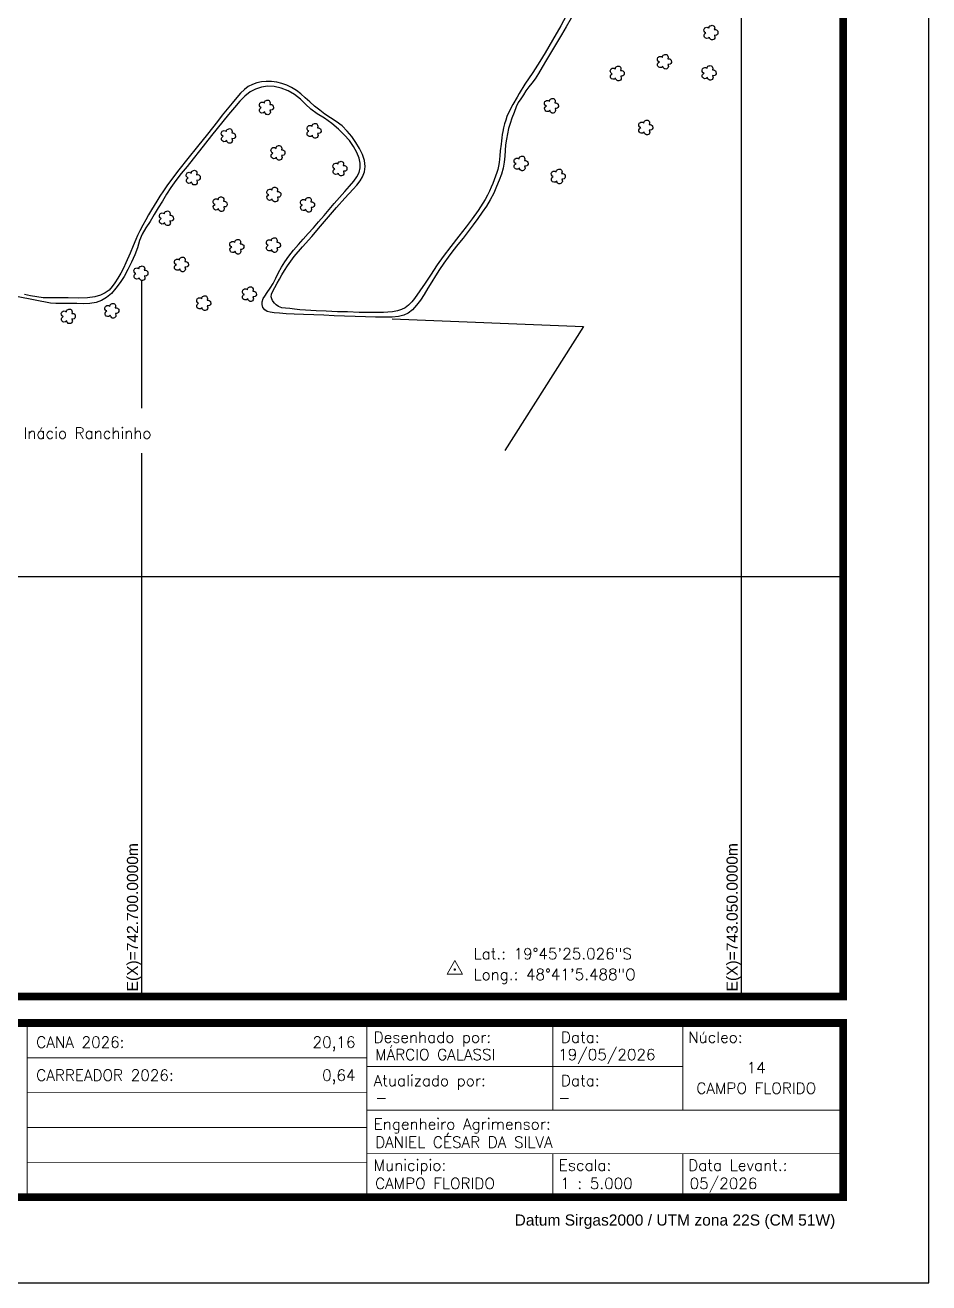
# Model space of a CAD drawing. Extents: x 742109 to 743159, y 7812988 to 7814473.
# Drawn here: x 742632 to 743159, y 7812988 to 7813722 of the extents above; entities that cross this region are included whole.
import ezdxf
from ezdxf.enums import TextEntityAlignment as Align

# ---------------------------------------------------------------- set-up
doc = ezdxf.new("R2010")
doc.units = 0
doc.linetypes.add('CONTINUO', pattern=[0])
doc.linetypes.add('LIN0', pattern=[0])
for name, color, linetype in [('0114LOTE28', 1, 'Continuous'), ('0114LOTE28001', 5, 'Continuous'), ('_SIMBOLO ARVORE', 118, 'Continuous'), ('MALHA', 8, 'Continuous'), ('MARGEM', 5, 'Continuous'), ('TEXTO', 7, 'Continuous'), ('TEXTO CONFRONTANTES', 7, 'Continuous')]:
    doc.layers.add(name, color=color, linetype=linetype)
doc.styles.add('marcelo', font='arial.ttf')
doc.styles.add('Simplex', font='simplex.shx')
doc.styles.get("Standard").update_dxf_attribs({"font": 'arial.ttf'})

msp = doc.modelspace()

# ---------------------------------------------------------------- linework, layer by layer
at = {"color": 8}
for p, q in [((743050, 7813154.85), (743050, 7813877.67)), ((742700, 7813498.21), (742700, 7813573.11)), ((742700, 7813154.85), (742700, 7813471.9)), ((742159.34, 7813400), (743109.34, 7813400))]:
    msp.add_line(p, q, dxfattribs=at)
msp.add_lwpolyline([(742846.14, 7813550.22), (742957.69, 7813545.84), (742911.84, 7813473.46)])
at = {"layer": '0114LOTE28'}
msp.add_lwpolyline([(742950.62, 7813725.84), (742947.67, 7813720.83), (742944.85, 7813715.99), (742941.92, 7813711.22), (742939.02, 7813706.34), (742936.26, 7813701.56), (742933.72, 7813697.24), (742931.52, 7813693.51), (742929.51, 7813690.42), (742927.56, 7813687.9), (742925.77, 7813685.64), (742924.16, 7813683.4), (742922.65, 7813681.09), (742921.11, 7813678.79), (742919.62, 7813676.52), (742918.46, 7813674.03), (742917.32, 7813670.83), (742916.03, 7813667.51), (742914.93, 7813664.35), (742914.04, 7813661.33), (742913.34, 7813658.34), (742912.78, 7813655.15), (742912.33, 7813651.8), (742912.04, 7813648.61), (742911.76, 7813645.29), (742911.41, 7813641.72), (742910.84, 7813638.17), (742909.92, 7813634.81), (742908.63, 7813631.31), (742907.08, 7813627.53), (742905.39, 7813623.6), (742903.35, 7813619.83), (742901.07, 7813616.16), (742898.65, 7813612.53), (742896.08, 7813608.8), (742893.34, 7813605.09), (742890.48, 7813601.31), (742887.47, 7813597.48), (742884.42, 7813593.66), (742881.52, 7813589.93), (742878.8, 7813586.37), (742876.2, 7813582.8), (742873.71, 7813579.12), (742871.37, 7813575.45), (742869.15, 7813571.84), (742866.92, 7813568.19), (742864.73, 7813564.56), (742862.59, 7813561.27), (742860.36, 7813558.21), (742857.97, 7813555.58), (742855.42, 7813553.63), (742852.81, 7813552.43), (742849.85, 7813551.7), (742846.1, 7813551.3), (742841.56, 7813551.25), (742836.35, 7813551.38), (742830.52, 7813551.54), (742824.47, 7813551.69), (742818.28, 7813551.92), (742812.18, 7813552.14), (742806.29, 7813552.39), (742800.37, 7813552.64), (742794.34, 7813552.9), (742788.95, 7813553.13), (742784.24, 7813553.33), (742780.34, 7813553.56), (742777.21, 7813553.79), (742774.82, 7813554.13), (742773.12, 7813554.69), (742771.79, 7813555.63), (742770.68, 7813556.99), (742770.13, 7813558.59), (742770.18, 7813560.32), (742770.78, 7813562.09), (742771.69, 7813563.64), (742773.1, 7813565.68), (742774.97, 7813568.3), (742776.64, 7813571.01), (742778.17, 7813574.02), (742779.8, 7813577.28), (742781.5, 7813580.45), (742783.4, 7813583.61), (742785.77, 7813586.95), (742788.52, 7813590.32), (742791.34, 7813593.61), (742794.12, 7813596.9), (742797.13, 7813600.17), (742800.09, 7813603.49), (742803.11, 7813606.96), (742806.32, 7813610.55), (742809.41, 7813614.07), (742812.25, 7813617.54), (742815.33, 7813621.06), (742818.41, 7813624.56), (742821.12, 7813627.81), (742823.63, 7813630.64), (742825.56, 7813633.23), (742826.77, 7813635.8), (742827.35, 7813638.37), (742827.43, 7813641.16), (742826.79, 7813644.07), (742825.5, 7813647.34), (742823.55, 7813650.89), (742821.09, 7813654.39), (742818.16, 7813657.78), (742814.78, 7813661.07), (742810.91, 7813664.28), (742806.55, 7813667.35), (742802.23, 7813670.04), (742798.57, 7813672.77), (742795.46, 7813675.7), (742792.5, 7813678.59), (742789.17, 7813681.26), (742785.33, 7813683.47), (742781.37, 7813684.97), (742777.3, 7813685.89), (742773.34, 7813686.09), (742769.85, 7813685.54), (742766.35, 7813684.46), (742763.11, 7813682.72), (742760.14, 7813680.35), (742757.18, 7813677.44), (742754.02, 7813673.75), (742750.62, 7813669.5), (742747.31, 7813665.44), (742744, 7813661.32), (742740.59, 7813657.24), (742737.22, 7813652.91), (742733.71, 7813648.31), (742730.03, 7813643.73), (742726.45, 7813639.31), (742722.99, 7813635.1), (742719.79, 7813631.08), (742716.98, 7813627), (742714.38, 7813623), (742712, 7813619), (742709.54, 7813615.17), (742707.08, 7813611.15), (742704.76, 7813607.14), (742702.39, 7813603.4), (742700.24, 7813599.79), (742698.71, 7813595.98), (742697.38, 7813591.76), (742695.85, 7813587.58), (742693.93, 7813583.33), (742691.84, 7813579.02), (742689.66, 7813575.05), (742687.27, 7813571.48), (742684.86, 7813568.14), (742682.22, 7813565.09), (742679.38, 7813562.76), (742676.48, 7813561.05), (742673.3, 7813559.93), (742669.63, 7813559.31), (742666.06, 7813559.14), (742662.12, 7813559.21), (742658.08, 7813559.24), (742653.91, 7813559.25), (742649.87, 7813559.35), (742646.65, 7813559.53), (742627.76, 7813563.16)], dxfattribs=at)
at = {"layer": '0114LOTE28001'}
msp.add_lwpolyline([(742947.69, 7813727.19), (742944.49, 7813721.25), (742939.62, 7813712.92), (742935.43, 7813705.59), (742932.33, 7813700.55), (742928.21, 7813694.14), (742923.61, 7813687.24), (742920.31, 7813681.82), (742919.03, 7813679.7), (742916.6, 7813675.41), (742914.08, 7813670.5), (742913.06, 7813668.32), (742912.39, 7813666.3), (742911.75, 7813664.14), (742911.16, 7813661.77), (742910.67, 7813659.73), (742910.33, 7813657.82), (742910.07, 7813655.88), (742909.82, 7813654.12), (742909.62, 7813652.32), (742909.21, 7813648.45), (742908.97, 7813645.39), (742908.52, 7813641.66), (742908.15, 7813639.44), (742907.68, 7813637.51), (742907.14, 7813635.63), (742906.41, 7813633.55), (742905.58, 7813631.36), (742904.79, 7813629.36), (742903.96, 7813627.25), (742902.93, 7813624.87), (742901.75, 7813622.45), (742900.43, 7813620.04), (742899.1, 7813617.74), (742897.74, 7813615.62), (742896.33, 7813613.56), (742892.78, 7813608.71), (742889.23, 7813603.97), (742885.04, 7813598.56), (742880.24, 7813592.53), (742875.85, 7813586.71), (742872.45, 7813581.76), (742868.53, 7813575.72), (742865.42, 7813571.12), (742862.24, 7813566.67), (742859.07, 7813562.25), (742857.5, 7813560.23), (742855.67, 7813558.32), (742853.63, 7813556.79), (742851.53, 7813555.69), (742849.2, 7813554.92), (742846.31, 7813554.39), (742843.53, 7813554.15), (742840.96, 7813554.04), (742837.92, 7813553.97), (742834.23, 7813553.99), (742830.48, 7813554), (742826.82, 7813554.07), (742820.07, 7813554.32), (742814.18, 7813554.5), (742807.66, 7813554.74), (742801.64, 7813554.96), (742795.44, 7813555.31), (742792.18, 7813555.66), (742788.99, 7813556.04), (742786.27, 7813556.33), (742783.81, 7813556.55), (742781.63, 7813556.81), (742779.82, 7813557.46), (742778.46, 7813558.41), (742777.39, 7813559.55), (742776.71, 7813560.44), (742776.26, 7813561.07), (742775.86, 7813561.94), (742775.53, 7813563.14), (742775.67, 7813564.64), (742776.36, 7813566.48), (742777.52, 7813568.62), (742778.88, 7813571.04), (742780.29, 7813573.48), (742781.66, 7813575.92), (742783.24, 7813578.5), (742785, 7813581.26), (742788.87, 7813586.64), (742793.66, 7813592.26), (742799.19, 7813598.39), (742804.19, 7813604.36), (742808.99, 7813609.82), (742813.67, 7813615.32), (742818.41, 7813620.7), (742823.24, 7813625.96), (742825.38, 7813628.41), (742827.32, 7813630.94), (742828.86, 7813633.25), (742830.03, 7813636.06), (742830.42, 7813639.32), (742829.9, 7813642.82), (742828.68, 7813646.32), (742826.98, 7813649.77), (742824.93, 7813653.16), (742822.58, 7813656.66), (742819.91, 7813659.9), (742816.82, 7813662.97), (742813.42, 7813665.42), (742810.12, 7813667.62), (742806.87, 7813669.87), (742803.78, 7813672.11), (742800.8, 7813674.44), (742797.98, 7813676.98), (742795.38, 7813679.38), (742792.84, 7813681.55), (742790.22, 7813683.55), (742787.41, 7813685.4), (742784.57, 7813686.71), (742781.65, 7813687.68), (742778.69, 7813688.38), (742775.64, 7813688.8), (742772.64, 7813688.91), (742769.73, 7813688.68), (742767.11, 7813688.11), (742764.55, 7813687.13), (742762.12, 7813685.85), (742759.84, 7813684.13), (742757.66, 7813681.98), (742755.39, 7813679.44), (742752.72, 7813676.27), (742749.77, 7813672.74), (742746.88, 7813669.15), (742744.08, 7813665.52), (742741.16, 7813661.84), (742738.22, 7813658.16), (742732.54, 7813650.94), (742726.85, 7813643.81), (742721.6, 7813637.24), (742716.69, 7813630.94), (742714.55, 7813628), (742712.54, 7813625.03), (742710.57, 7813621.94), (742708.74, 7813619.07), (742705.62, 7813613.97), (742703.83, 7813611.09), (742702.32, 7813608.07), (742700.49, 7813604.91), (742698.78, 7813601.75), (742697.38, 7813598.95), (742696.42, 7813596.69), (742694.92, 7813592.91), (742693.23, 7813588.55), (742690.65, 7813582.94), (742689.2, 7813579.9), (742687.71, 7813576.98), (742686.06, 7813574.1), (742684.29, 7813571.35), (742682.66, 7813569.11), (742680.84, 7813567.11), (742678.66, 7813565.43), (742675.91, 7813564.09), (742672.56, 7813563.21), (742668.21, 7813562.61), (742662.87, 7813562.42), (742656.96, 7813562.52), (742651.33, 7813562.57), (742646.53, 7813562.6), (742642.48, 7813562.62), (742638.72, 7813563.11), (742635.06, 7813563.72), (742631.56, 7813564.58)], dxfattribs=at)
at = {"layer": '_SIMBOLO ARVORE', "linetype": 'CONTINUO'}
for points in [[(743031.2, 7813714.73, 0), (743030.46, 7813714.11, 0), (743029.53, 7813714, 0), (743028.86, 7813714.26, 0), (743028.38, 7813714.73, 0), (743028.19, 7813715.26, 0), (743028.14, 7813716.05, 0), (743028.39, 7813716.54, 0), (743028.66, 7813716.91, 0), (743029.2, 7813717.28, 0), (743028.86, 7813717.39, 0), (743028.52, 7813717.66, 0), (743028.12, 7813718.29, 0), (743028.05, 7813719.04, 0), (743028.34, 7813719.81, 0), (743028.64, 7813720.09, 0), (743029.19, 7813720.43, 0), (743029.76, 7813720.51, 0), (743030.23, 7813720.44, 0), (743030.59, 7813720.27, 0), (743030.99, 7813719.92, 0), (743031.11, 7813720.6, 0), (743031.21, 7813720.87, 0), (743031.51, 7813721.25, 0), (743031.96, 7813721.41, 0), (743032.39, 7813721.6, 0), (743032.88, 7813721.65, 0), (743033.34, 7813721.58, 0), (743033.72, 7813721.38, 0), (743034, 7813721.08, 0), (743034.24, 7813720.6, 0), (743034.33, 7813720.07, 0), (743034.11, 7813719.11, 0), (743034.78, 7813719.12, 0), (743035.34, 7813718.99, 0), (743035.86, 7813718.57, 0), (743036.15, 7813718.24, 0), (743036.23, 7813716.93, 0), (743035.9, 7813716.34, 0), (743035.47, 7813715.95, 0), (743034.8, 7813715.77, 0), (743034.21, 7813715.82, 0), (743034.52, 7813714.59, 0), (743034.38, 7813714.07, 0), (743034.03, 7813713.57, 0), (743033.63, 7813713.26, 0), (743033.08, 7813713.12, 0), (743032.53, 7813713.15, 0), (743032.12, 7813713.27, 0), (743031.64, 7813713.74, 0), (743031.32, 7813714.16, 0), (743031.22, 7813714.79, 0)], [(743004.04, 7813697.72, 0), (743003.3, 7813697.1, 0), (743002.36, 7813696.99, 0), (743001.7, 7813697.25, 0), (743001.22, 7813697.72, 0), (743001.03, 7813698.25, 0), (743000.97, 7813699.04, 0), (743001.23, 7813699.53, 0), (743001.5, 7813699.9, 0), (743002.04, 7813700.26, 0), (743001.7, 7813700.37, 0), (743001.36, 7813700.65, 0), (743000.96, 7813701.28, 0), (743000.89, 7813702.03, 0), (743001.17, 7813702.8, 0), (743001.48, 7813703.08, 0), (743002.03, 7813703.42, 0), (743002.6, 7813703.5, 0), (743003.07, 7813703.43, 0), (743003.43, 7813703.26, 0), (743003.83, 7813702.9, 0), (743003.95, 7813703.59, 0), (743004.05, 7813703.86, 0), (743004.35, 7813704.24, 0), (743004.8, 7813704.4, 0), (743005.23, 7813704.59, 0), (743005.72, 7813704.64, 0), (743006.18, 7813704.57, 0), (743006.56, 7813704.37, 0), (743006.83, 7813704.07, 0), (743007.08, 7813703.59, 0), (743007.17, 7813703.06, 0), (743006.95, 7813702.1, 0), (743007.62, 7813702.11, 0), (743008.17, 7813701.98, 0), (743008.7, 7813701.56, 0), (743008.99, 7813701.23, 0), (743009.06, 7813699.92, 0), (743008.74, 7813699.33, 0), (743008.31, 7813698.94, 0), (743007.64, 7813698.76, 0), (743007.05, 7813698.81, 0), (743007.36, 7813697.58, 0), (743007.22, 7813697.06, 0), (743006.86, 7813696.56, 0), (743006.47, 7813696.25, 0), (743005.92, 7813696.11, 0), (743005.37, 7813696.14, 0), (743004.95, 7813696.26, 0), (743004.48, 7813696.73, 0), (743004.16, 7813697.14, 0), (743004.06, 7813697.78, 0)], [(742976.51, 7813690.84, 0), (742975.78, 7813690.22, 0), (742974.84, 7813690.11, 0), (742974.17, 7813690.37, 0), (742973.7, 7813690.84, 0), (742973.5, 7813691.37, 0), (742973.45, 7813692.16, 0), (742973.71, 7813692.66, 0), (742973.98, 7813693.02, 0), (742974.51, 7813693.39, 0), (742974.17, 7813693.5, 0), (742973.83, 7813693.78, 0), (742973.44, 7813694.4, 0), (742973.36, 7813695.15, 0), (742973.65, 7813695.93, 0), (742973.95, 7813696.21, 0), (742974.5, 7813696.54, 0), (742975.08, 7813696.62, 0), (742975.54, 7813696.55, 0), (742975.91, 7813696.38, 0), (742976.31, 7813696.03, 0), (742976.43, 7813696.71, 0), (742976.53, 7813696.98, 0), (742976.83, 7813697.36, 0), (742977.27, 7813697.52, 0), (742977.71, 7813697.72, 0), (742978.19, 7813697.76, 0), (742978.66, 7813697.7, 0), (742979.03, 7813697.5, 0), (742979.31, 7813697.2, 0), (742979.55, 7813696.71, 0), (742979.65, 7813696.18, 0), (742979.43, 7813695.22, 0), (742980.1, 7813695.23, 0), (742980.65, 7813695.1, 0), (742981.17, 7813694.69, 0), (742981.46, 7813694.36, 0), (742981.54, 7813693.04, 0), (742981.22, 7813692.45, 0), (742980.79, 7813692.06, 0), (742980.12, 7813691.88, 0), (742979.52, 7813691.93, 0), (742979.84, 7813690.7, 0), (742979.7, 7813690.18, 0), (742979.34, 7813689.68, 0), (742978.95, 7813689.37, 0), (742978.39, 7813689.23, 0), (742977.84, 7813689.27, 0), (742977.43, 7813689.38, 0), (742976.96, 7813689.85, 0), (742976.63, 7813690.27, 0), (742976.54, 7813690.9, 0)], [(743030.11, 7813691.2, 0), (743029.37, 7813690.58, 0), (743028.44, 7813690.48, 0), (743027.77, 7813690.74, 0), (743027.3, 7813691.2, 0), (743027.1, 7813691.73, 0), (743027.05, 7813692.52, 0), (743027.31, 7813693.02, 0), (743027.57, 7813693.38, 0), (743028.11, 7813693.75, 0), (743027.77, 7813693.86, 0), (743027.43, 7813694.14, 0), (743027.03, 7813694.77, 0), (743026.96, 7813695.51, 0), (743027.25, 7813696.29, 0), (743027.55, 7813696.57, 0), (743028.1, 7813696.9, 0), (743028.68, 7813696.98, 0), (743029.14, 7813696.92, 0), (743029.5, 7813696.75, 0), (743029.9, 7813696.39, 0), (743030.02, 7813697.07, 0), (743030.13, 7813697.34, 0), (743030.43, 7813697.72, 0), (743030.87, 7813697.89, 0), (743031.3, 7813698.08, 0), (743031.79, 7813698.12, 0), (743032.25, 7813698.06, 0), (743032.63, 7813697.86, 0), (743032.91, 7813697.56, 0), (743033.15, 7813697.08, 0), (743033.25, 7813696.54, 0), (743033.03, 7813695.59, 0), (743033.7, 7813695.6, 0), (743034.25, 7813695.46, 0), (743034.77, 7813695.05, 0), (743035.06, 7813694.72, 0), (743035.14, 7813693.4, 0), (743034.82, 7813692.81, 0), (743034.39, 7813692.42, 0), (743033.71, 7813692.24, 0), (743033.12, 7813692.29, 0), (743033.44, 7813691.07, 0), (743033.29, 7813690.54, 0), (743032.94, 7813690.04, 0), (743032.55, 7813689.73, 0), (743031.99, 7813689.6, 0), (743031.44, 7813689.63, 0), (743031.03, 7813689.75, 0), (743030.56, 7813690.21, 0), (743030.23, 7813690.63, 0), (743030.13, 7813691.27, 0)], [(742771.71, 7813671.08, 0), (742770.97, 7813670.46, 0), (742770.04, 7813670.35, 0), (742769.37, 7813670.61, 0), (742768.89, 7813671.08, 0), (742768.7, 7813671.61, 0), (742768.65, 7813672.4, 0), (742768.9, 7813672.9, 0), (742769.17, 7813673.26, 0), (742769.71, 7813673.63, 0), (742769.37, 7813673.74, 0), (742769.03, 7813674.02, 0), (742768.63, 7813674.64, 0), (742768.56, 7813675.39, 0), (742768.85, 7813676.17, 0), (742769.15, 7813676.45, 0), (742769.7, 7813676.78, 0), (742770.27, 7813676.86, 0), (742770.74, 7813676.79, 0), (742771.1, 7813676.62, 0), (742771.5, 7813676.27, 0), (742771.62, 7813676.95, 0), (742771.72, 7813677.22, 0), (742772.02, 7813677.6, 0), (742772.47, 7813677.76, 0), (742772.9, 7813677.96, 0), (742773.39, 7813678, 0), (742773.85, 7813677.94, 0), (742774.23, 7813677.74, 0), (742774.51, 7813677.44, 0), (742774.75, 7813676.95, 0), (742774.85, 7813676.42, 0), (742774.62, 7813675.46, 0), (742775.29, 7813675.47, 0), (742775.85, 7813675.34, 0), (742776.37, 7813674.93, 0), (742776.66, 7813674.6, 0), (742776.74, 7813673.28, 0), (742776.41, 7813672.69, 0), (742775.98, 7813672.3, 0), (742775.31, 7813672.12, 0), (742774.72, 7813672.17, 0), (742775.04, 7813670.94, 0), (742774.89, 7813670.42, 0), (742774.54, 7813669.92, 0), (742774.14, 7813669.61, 0), (742773.59, 7813669.47, 0), (742773.04, 7813669.51, 0), (742772.63, 7813669.62, 0), (742772.15, 7813670.09, 0), (742771.83, 7813670.51, 0), (742771.73, 7813671.14, 0)], [(742938.13, 7813672.02, 0), (742937.39, 7813671.4, 0), (742936.45, 7813671.29, 0), (742935.78, 7813671.55, 0), (742935.31, 7813672.02, 0), (742935.12, 7813672.55, 0), (742935.06, 7813673.34, 0), (742935.32, 7813673.83, 0), (742935.59, 7813674.2, 0), (742936.13, 7813674.57, 0), (742935.78, 7813674.68, 0), (742935.45, 7813674.96, 0), (742935.05, 7813675.58, 0), (742934.98, 7813676.33, 0), (742935.26, 7813677.11, 0), (742935.56, 7813677.39, 0), (742936.11, 7813677.72, 0), (742936.69, 7813677.8, 0), (742937.15, 7813677.73, 0), (742937.52, 7813677.56, 0), (742937.92, 7813677.21, 0), (742938.04, 7813677.89, 0), (742938.14, 7813678.16, 0), (742938.44, 7813678.54, 0), (742938.88, 7813678.7, 0), (742939.32, 7813678.9, 0), (742939.81, 7813678.94, 0), (742940.27, 7813678.88, 0), (742940.64, 7813678.68, 0), (742940.92, 7813678.38, 0), (742941.17, 7813677.89, 0), (742941.26, 7813677.36, 0), (742941.04, 7813676.4, 0), (742941.71, 7813676.41, 0), (742942.26, 7813676.28, 0), (742942.78, 7813675.87, 0), (742943.07, 7813675.54, 0), (742943.15, 7813674.22, 0), (742942.83, 7813673.63, 0), (742942.4, 7813673.24, 0), (742941.73, 7813673.06, 0), (742941.14, 7813673.11, 0), (742941.45, 7813671.88, 0), (742941.31, 7813671.36, 0), (742940.95, 7813670.86, 0), (742940.56, 7813670.55, 0), (742940.01, 7813670.41, 0), (742939.46, 7813670.45, 0), (742939.04, 7813670.56, 0), (742938.57, 7813671.03, 0), (742938.25, 7813671.45, 0), (742938.15, 7813672.08, 0)], [(742749.52, 7813654.4, 0), (742748.79, 7813653.79, 0), (742747.85, 7813653.68, 0), (742747.18, 7813653.94, 0), (742746.71, 7813654.4, 0), (742746.51, 7813654.93, 0), (742746.46, 7813655.72, 0), (742746.72, 7813656.22, 0), (742746.99, 7813656.59, 0), (742747.52, 7813656.95, 0), (742747.18, 7813657.06, 0), (742746.84, 7813657.34, 0), (742746.45, 7813657.97, 0), (742746.37, 7813658.71, 0), (742746.66, 7813659.49, 0), (742746.96, 7813659.77, 0), (742747.51, 7813660.11, 0), (742748.09, 7813660.18, 0), (742748.55, 7813660.12, 0), (742748.92, 7813659.95, 0), (742749.32, 7813659.59, 0), (742749.44, 7813660.27, 0), (742749.54, 7813660.55, 0), (742749.84, 7813660.92, 0), (742750.28, 7813661.09, 0), (742750.72, 7813661.28, 0), (742751.2, 7813661.32, 0), (742751.67, 7813661.26, 0), (742752.04, 7813661.06, 0), (742752.32, 7813660.76, 0), (742752.56, 7813660.28, 0), (742752.66, 7813659.74, 0), (742752.44, 7813658.79, 0), (742753.11, 7813658.8, 0), (742753.66, 7813658.66, 0), (742754.18, 7813658.25, 0), (742754.47, 7813657.92, 0), (742754.55, 7813656.6, 0), (742754.23, 7813656.02, 0), (742753.8, 7813655.62, 0), (742753.12, 7813655.44, 0), (742752.53, 7813655.5, 0), (742752.85, 7813654.27, 0), (742752.7, 7813653.74, 0), (742752.35, 7813653.24, 0), (742751.96, 7813652.93, 0), (742751.4, 7813652.8, 0), (742750.85, 7813652.83, 0), (742750.44, 7813652.95, 0), (742749.97, 7813653.41, 0), (742749.64, 7813653.83, 0), (742749.55, 7813654.47, 0)], [(742799.53, 7813657.39, 0), (742798.8, 7813656.77, 0), (742797.86, 7813656.66, 0), (742797.19, 7813656.92, 0), (742796.72, 7813657.39, 0), (742796.52, 7813657.92, 0), (742796.47, 7813658.71, 0), (742796.73, 7813659.2, 0), (742797, 7813659.57, 0), (742797.54, 7813659.94, 0), (742797.19, 7813660.05, 0), (742796.85, 7813660.32, 0), (742796.46, 7813660.95, 0), (742796.38, 7813661.7, 0), (742796.67, 7813662.47, 0), (742796.97, 7813662.75, 0), (742797.52, 7813663.09, 0), (742798.1, 7813663.17, 0), (742798.56, 7813663.1, 0), (742798.93, 7813662.93, 0), (742799.33, 7813662.57, 0), (742799.45, 7813663.26, 0), (742799.55, 7813663.53, 0), (742799.85, 7813663.91, 0), (742800.29, 7813664.07, 0), (742800.73, 7813664.26, 0), (742801.22, 7813664.31, 0), (742801.68, 7813664.24, 0), (742802.05, 7813664.04, 0), (742802.33, 7813663.74, 0), (742802.57, 7813663.26, 0), (742802.67, 7813662.73, 0), (742802.45, 7813661.77, 0), (742803.12, 7813661.78, 0), (742803.67, 7813661.65, 0), (742804.19, 7813661.23, 0), (742804.48, 7813660.9, 0), (742804.56, 7813659.59, 0), (742804.24, 7813659, 0), (742803.81, 7813658.61, 0), (742803.14, 7813658.43, 0), (742802.54, 7813658.48, 0), (742802.86, 7813657.25, 0), (742802.72, 7813656.73, 0), (742802.36, 7813656.23, 0), (742801.97, 7813655.92, 0), (742801.41, 7813655.78, 0), (742800.86, 7813655.81, 0), (742800.45, 7813655.93, 0), (742799.98, 7813656.4, 0), (742799.66, 7813656.82, 0), (742799.56, 7813657.45, 0)], [(742993.17, 7813659.35, 0), (742992.44, 7813658.73, 0), (742991.5, 7813658.63, 0), (742990.83, 7813658.89, 0), (742990.36, 7813659.35, 0), (742990.16, 7813659.88, 0), (742990.11, 7813660.67, 0), (742990.37, 7813661.17, 0), (742990.63, 7813661.53, 0), (742991.17, 7813661.9, 0), (742990.83, 7813662.01, 0), (742990.49, 7813662.29, 0), (742990.09, 7813662.92, 0), (742990.02, 7813663.66, 0), (742990.31, 7813664.44, 0), (742990.61, 7813664.72, 0), (742991.16, 7813665.05, 0), (742991.74, 7813665.13, 0), (742992.2, 7813665.07, 0), (742992.57, 7813664.9, 0), (742992.97, 7813664.54, 0), (742993.09, 7813665.22, 0), (742993.19, 7813665.49, 0), (742993.49, 7813665.87, 0), (742993.93, 7813666.04, 0), (742994.37, 7813666.23, 0), (742994.85, 7813666.27, 0), (742995.32, 7813666.21, 0), (742995.69, 7813666.01, 0), (742995.97, 7813665.71, 0), (742996.21, 7813665.23, 0), (742996.31, 7813664.69, 0), (742996.09, 7813663.74, 0), (742996.76, 7813663.75, 0), (742997.31, 7813663.61, 0), (742997.83, 7813663.2, 0), (742998.12, 7813662.87, 0), (742998.2, 7813661.55, 0), (742997.88, 7813660.96, 0), (742997.45, 7813660.57, 0), (742996.77, 7813660.39, 0), (742996.18, 7813660.44, 0), (742996.5, 7813659.22, 0), (742996.35, 7813658.69, 0), (742996, 7813658.19, 0), (742995.61, 7813657.88, 0), (742995.05, 7813657.75, 0), (742994.5, 7813657.78, 0), (742994.09, 7813657.9, 0), (742993.62, 7813658.36, 0), (742993.29, 7813658.78, 0), (742993.2, 7813659.42, 0)], [(742778.5, 7813644.53, 0), (742777.76, 7813643.91, 0), (742776.83, 7813643.8, 0), (742776.16, 7813644.06, 0), (742775.69, 7813644.52, 0), (742775.49, 7813645.06, 0), (742775.44, 7813645.84, 0), (742775.69, 7813646.34, 0), (742775.96, 7813646.71, 0), (742776.5, 7813647.07, 0), (742776.16, 7813647.18, 0), (742775.82, 7813647.46, 0), (742775.42, 7813648.09, 0), (742775.35, 7813648.84, 0), (742775.64, 7813649.61, 0), (742775.94, 7813649.89, 0), (742776.49, 7813650.23, 0), (742777.07, 7813650.3, 0), (742777.53, 7813650.24, 0), (742777.89, 7813650.07, 0), (742778.29, 7813649.71, 0), (742778.41, 7813650.39, 0), (742778.52, 7813650.67, 0), (742778.81, 7813651.05, 0), (742779.26, 7813651.21, 0), (742779.69, 7813651.4, 0), (742780.18, 7813651.45, 0), (742780.64, 7813651.38, 0), (742781.02, 7813651.18, 0), (742781.3, 7813650.88, 0), (742781.54, 7813650.4, 0), (742781.64, 7813649.86, 0), (742781.42, 7813648.91, 0), (742782.08, 7813648.92, 0), (742782.64, 7813648.79, 0), (742783.16, 7813648.37, 0), (742783.45, 7813648.04, 0), (742783.53, 7813646.73, 0), (742783.21, 7813646.14, 0), (742782.78, 7813645.75, 0), (742782.1, 7813645.57, 0), (742781.51, 7813645.62, 0), (742781.83, 7813644.39, 0), (742781.68, 7813643.87, 0), (742781.33, 7813643.37, 0), (742780.94, 7813643.05, 0), (742780.38, 7813642.92, 0), (742779.83, 7813642.95, 0), (742779.42, 7813643.07, 0), (742778.94, 7813643.53, 0), (742778.62, 7813643.95, 0), (742778.52, 7813644.59, 0)], [(742920.38, 7813638.36, 0), (742919.64, 7813637.74, 0), (742918.71, 7813637.63, 0), (742918.04, 7813637.89, 0), (742917.57, 7813638.36, 0), (742917.37, 7813638.89, 0), (742917.32, 7813639.68, 0), (742917.57, 7813640.17, 0), (742917.84, 7813640.54, 0), (742918.38, 7813640.91, 0), (742918.04, 7813641.02, 0), (742917.7, 7813641.3, 0), (742917.3, 7813641.92, 0), (742917.23, 7813642.67, 0), (742917.52, 7813643.45, 0), (742917.82, 7813643.73, 0), (742918.37, 7813644.06, 0), (742918.95, 7813644.14, 0), (742919.41, 7813644.07, 0), (742919.77, 7813643.9, 0), (742920.17, 7813643.55, 0), (742920.29, 7813644.23, 0), (742920.39, 7813644.5, 0), (742920.69, 7813644.88, 0), (742921.14, 7813645.04, 0), (742921.57, 7813645.24, 0), (742922.06, 7813645.28, 0), (742922.52, 7813645.22, 0), (742922.9, 7813645.02, 0), (742923.18, 7813644.72, 0), (742923.42, 7813644.23, 0), (742923.52, 7813643.7, 0), (742923.29, 7813642.74, 0), (742923.96, 7813642.75, 0), (742924.52, 7813642.62, 0), (742925.04, 7813642.21, 0), (742925.33, 7813641.88, 0), (742925.41, 7813640.56, 0), (742925.08, 7813639.97, 0), (742924.66, 7813639.58, 0), (742923.98, 7813639.4, 0), (742923.39, 7813639.45, 0), (742923.71, 7813638.22, 0), (742923.56, 7813637.7, 0), (742923.21, 7813637.2, 0), (742922.82, 7813636.89, 0), (742922.26, 7813636.75, 0), (742921.71, 7813636.79, 0), (742921.3, 7813636.9, 0), (742920.82, 7813637.37, 0), (742920.5, 7813637.79, 0), (742920.4, 7813638.42, 0)], [(742814.65, 7813635.37, 0), (742813.91, 7813634.75, 0), (742812.97, 7813634.64, 0), (742812.31, 7813634.9, 0), (742811.83, 7813635.36, 0), (742811.64, 7813635.9, 0), (742811.59, 7813636.68, 0), (742811.84, 7813637.18, 0), (742812.11, 7813637.55, 0), (742812.65, 7813637.91, 0), (742812.31, 7813638.02, 0), (742811.97, 7813638.3, 0), (742811.57, 7813638.93, 0), (742811.5, 7813639.68, 0), (742811.78, 7813640.45, 0), (742812.09, 7813640.73, 0), (742812.64, 7813641.07, 0), (742813.21, 7813641.15, 0), (742813.68, 7813641.08, 0), (742814.04, 7813640.91, 0), (742814.44, 7813640.55, 0), (742814.56, 7813641.24, 0), (742814.66, 7813641.51, 0), (742814.96, 7813641.89, 0), (742815.41, 7813642.05, 0), (742815.84, 7813642.24, 0), (742816.33, 7813642.29, 0), (742816.79, 7813642.22, 0), (742817.17, 7813642.02, 0), (742817.44, 7813641.72, 0), (742817.69, 7813641.24, 0), (742817.78, 7813640.7, 0), (742817.56, 7813639.75, 0), (742818.23, 7813639.76, 0), (742818.78, 7813639.63, 0), (742819.31, 7813639.21, 0), (742819.6, 7813638.88, 0), (742819.67, 7813637.57, 0), (742819.35, 7813636.98, 0), (742818.92, 7813636.59, 0), (742818.25, 7813636.41, 0), (742817.66, 7813636.46, 0), (742817.97, 7813635.23, 0), (742817.83, 7813634.71, 0), (742817.47, 7813634.21, 0), (742817.08, 7813633.9, 0), (742816.53, 7813633.76, 0), (742815.98, 7813633.79, 0), (742815.56, 7813633.91, 0), (742815.09, 7813634.38, 0), (742814.77, 7813634.79, 0), (742814.67, 7813635.43, 0)], [(742729.02, 7813630.08, 0), (742728.28, 7813629.46, 0), (742727.35, 7813629.35, 0), (742726.68, 7813629.61, 0), (742726.21, 7813630.08, 0), (742726.01, 7813630.61, 0), (742725.96, 7813631.4, 0), (742726.21, 7813631.89, 0), (742726.48, 7813632.26, 0), (742727.02, 7813632.63, 0), (742726.68, 7813632.74, 0), (742726.34, 7813633.02, 0), (742725.94, 7813633.64, 0), (742725.87, 7813634.39, 0), (742726.16, 7813635.17, 0), (742726.46, 7813635.44, 0), (742727.01, 7813635.78, 0), (742727.59, 7813635.86, 0), (742728.05, 7813635.79, 0), (742728.41, 7813635.62, 0), (742728.81, 7813635.27, 0), (742728.93, 7813635.95, 0), (742729.04, 7813636.22, 0), (742729.33, 7813636.6, 0), (742729.78, 7813636.76, 0), (742730.21, 7813636.95, 0), (742730.7, 7813637, 0), (742731.16, 7813636.93, 0), (742731.54, 7813636.74, 0), (742731.82, 7813636.43, 0), (742732.06, 7813635.95, 0), (742732.16, 7813635.42, 0), (742731.94, 7813634.46, 0), (742732.6, 7813634.47, 0), (742733.16, 7813634.34, 0), (742733.68, 7813633.93, 0), (742733.97, 7813633.59, 0), (742734.05, 7813632.28, 0), (742733.73, 7813631.69, 0), (742733.3, 7813631.3, 0), (742732.62, 7813631.12, 0), (742732.03, 7813631.17, 0), (742732.35, 7813629.94, 0), (742732.2, 7813629.42, 0), (742731.85, 7813628.92, 0), (742731.46, 7813628.61, 0), (742730.9, 7813628.47, 0), (742730.35, 7813628.5, 0), (742729.94, 7813628.62, 0), (742729.46, 7813629.09, 0), (742729.14, 7813629.51, 0), (742729.04, 7813630.14, 0)], [(742942.11, 7813630.76, 0), (742941.37, 7813630.14, 0), (742940.44, 7813630.03, 0), (742939.77, 7813630.29, 0), (742939.3, 7813630.76, 0), (742939.1, 7813631.29, 0), (742939.05, 7813632.08, 0), (742939.3, 7813632.57, 0), (742939.57, 7813632.94, 0), (742940.11, 7813633.31, 0), (742939.77, 7813633.42, 0), (742939.43, 7813633.7, 0), (742939.03, 7813634.32, 0), (742938.96, 7813635.07, 0), (742939.25, 7813635.85, 0), (742939.55, 7813636.13, 0), (742940.1, 7813636.46, 0), (742940.68, 7813636.54, 0), (742941.14, 7813636.47, 0), (742941.5, 7813636.3, 0), (742941.9, 7813635.95, 0), (742942.02, 7813636.63, 0), (742942.12, 7813636.9, 0), (742942.42, 7813637.28, 0), (742942.87, 7813637.44, 0), (742943.3, 7813637.64, 0), (742943.79, 7813637.68, 0), (742944.25, 7813637.61, 0), (742944.63, 7813637.42, 0), (742944.91, 7813637.12, 0), (742945.15, 7813636.63, 0), (742945.25, 7813636.1, 0), (742945.02, 7813635.14, 0), (742945.69, 7813635.15, 0), (742946.25, 7813635.02, 0), (742946.77, 7813634.61, 0), (742947.06, 7813634.28, 0), (742947.14, 7813632.96, 0), (742946.81, 7813632.37, 0), (742946.39, 7813631.98, 0), (742945.71, 7813631.8, 0), (742945.12, 7813631.85, 0), (742945.44, 7813630.62, 0), (742945.29, 7813630.1, 0), (742944.94, 7813629.6, 0), (742944.55, 7813629.29, 0), (742943.99, 7813629.15, 0), (742943.44, 7813629.19, 0), (742943.03, 7813629.3, 0), (742942.55, 7813629.77, 0), (742942.23, 7813630.19, 0), (742942.13, 7813630.82, 0)], [(742776.09, 7813620.2, 0), (742775.35, 7813619.58, 0), (742774.42, 7813619.48, 0), (742773.75, 7813619.73, 0), (742773.28, 7813620.2, 0), (742773.08, 7813620.73, 0), (742773.03, 7813621.52, 0), (742773.28, 7813622.02, 0), (742773.55, 7813622.38, 0), (742774.09, 7813622.75, 0), (742773.75, 7813622.86, 0), (742773.41, 7813623.14, 0), (742773.01, 7813623.77, 0), (742772.94, 7813624.51, 0), (742773.23, 7813625.29, 0), (742773.53, 7813625.57, 0), (742774.08, 7813625.9, 0), (742774.66, 7813625.98, 0), (742775.12, 7813625.91, 0), (742775.48, 7813625.75, 0), (742775.88, 7813625.39, 0), (742776, 7813626.07, 0), (742776.11, 7813626.34, 0), (742776.4, 7813626.72, 0), (742776.85, 7813626.89, 0), (742777.28, 7813627.08, 0), (742777.77, 7813627.12, 0), (742778.23, 7813627.06, 0), (742778.61, 7813626.86, 0), (742778.89, 7813626.56, 0), (742779.13, 7813626.08, 0), (742779.23, 7813625.54, 0), (742779.01, 7813624.58, 0), (742779.67, 7813624.59, 0), (742780.23, 7813624.46, 0), (742780.75, 7813624.05, 0), (742781.04, 7813623.72, 0), (742781.12, 7813622.4, 0), (742780.8, 7813621.81, 0), (742780.37, 7813621.42, 0), (742779.69, 7813621.24, 0), (742779.1, 7813621.29, 0), (742779.42, 7813620.07, 0), (742779.27, 7813619.54, 0), (742778.92, 7813619.04, 0), (742778.53, 7813618.73, 0), (742777.97, 7813618.59, 0), (742777.42, 7813618.63, 0), (742777.01, 7813618.75, 0), (742776.53, 7813619.21, 0), (742776.21, 7813619.63, 0), (742776.11, 7813620.27, 0)], [(742744.73, 7813614.56, 0), (742744, 7813613.94, 0), (742743.06, 7813613.83, 0), (742742.39, 7813614.09, 0), (742741.92, 7813614.55, 0), (742741.73, 7813615.09, 0), (742741.67, 7813615.87, 0), (742741.93, 7813616.37, 0), (742742.2, 7813616.74, 0), (742742.74, 7813617.1, 0), (742742.39, 7813617.21, 0), (742742.05, 7813617.49, 0), (742741.66, 7813618.12, 0), (742741.58, 7813618.87, 0), (742741.87, 7813619.64, 0), (742742.17, 7813619.92, 0), (742742.72, 7813620.26, 0), (742743.3, 7813620.33, 0), (742743.76, 7813620.27, 0), (742744.13, 7813620.1, 0), (742744.53, 7813619.74, 0), (742744.65, 7813620.42, 0), (742744.75, 7813620.7, 0), (742745.05, 7813621.08, 0), (742745.49, 7813621.24, 0), (742745.93, 7813621.43, 0), (742746.42, 7813621.48, 0), (742746.88, 7813621.41, 0), (742747.25, 7813621.21, 0), (742747.53, 7813620.91, 0), (742747.78, 7813620.43, 0), (742747.87, 7813619.89, 0), (742747.65, 7813618.94, 0), (742748.32, 7813618.95, 0), (742748.87, 7813618.82, 0), (742749.39, 7813618.4, 0), (742749.68, 7813618.07, 0), (742749.76, 7813616.76, 0), (742749.44, 7813616.17, 0), (742749.01, 7813615.78, 0), (742748.34, 7813615.6, 0), (742747.75, 7813615.65, 0), (742748.06, 7813614.42, 0), (742747.92, 7813613.9, 0), (742747.56, 7813613.4, 0), (742747.17, 7813613.08, 0), (742746.61, 7813612.95, 0), (742746.06, 7813612.98, 0), (742745.65, 7813613.1, 0), (742745.18, 7813613.56, 0), (742744.86, 7813613.98, 0), (742744.76, 7813614.62, 0)], [(742795.72, 7813614.19, 0), (742794.98, 7813613.57, 0), (742794.05, 7813613.47, 0), (742793.38, 7813613.73, 0), (742792.91, 7813614.19, 0), (742792.71, 7813614.72, 0), (742792.66, 7813615.51, 0), (742792.91, 7813616.01, 0), (742793.18, 7813616.38, 0), (742793.72, 7813616.74, 0), (742793.38, 7813616.85, 0), (742793.04, 7813617.13, 0), (742792.64, 7813617.76, 0), (742792.57, 7813618.5, 0), (742792.86, 7813619.28, 0), (742793.16, 7813619.56, 0), (742793.71, 7813619.89, 0), (742794.29, 7813619.97, 0), (742794.75, 7813619.91, 0), (742795.11, 7813619.74, 0), (742795.51, 7813619.38, 0), (742795.63, 7813620.06, 0), (742795.74, 7813620.33, 0), (742796.03, 7813620.71, 0), (742796.48, 7813620.88, 0), (742796.91, 7813621.07, 0), (742797.4, 7813621.11, 0), (742797.86, 7813621.05, 0), (742798.24, 7813620.85, 0), (742798.52, 7813620.55, 0), (742798.76, 7813620.07, 0), (742798.86, 7813619.53, 0), (742798.63, 7813618.58, 0), (742799.3, 7813618.59, 0), (742799.86, 7813618.45, 0), (742800.38, 7813618.04, 0), (742800.67, 7813617.71, 0), (742800.75, 7813616.39, 0), (742800.42, 7813615.8, 0), (742800, 7813615.41, 0), (742799.32, 7813615.23, 0), (742798.73, 7813615.28, 0), (742799.05, 7813614.06, 0), (742798.9, 7813613.53, 0), (742798.55, 7813613.03, 0), (742798.16, 7813612.72, 0), (742797.6, 7813612.59, 0), (742797.05, 7813612.62, 0), (742796.64, 7813612.74, 0), (742796.16, 7813613.2, 0), (742795.84, 7813613.62, 0), (742795.74, 7813614.26, 0)], [(742713.34, 7813606.36, 0), (742712.61, 7813605.75, 0), (742711.67, 7813605.64, 0), (742711, 7813605.9, 0), (742710.53, 7813606.36, 0), (742710.33, 7813606.89, 0), (742710.28, 7813607.68, 0), (742710.54, 7813608.18, 0), (742710.8, 7813608.55, 0), (742711.34, 7813608.91, 0), (742711, 7813609.02, 0), (742710.66, 7813609.3, 0), (742710.26, 7813609.93, 0), (742710.19, 7813610.67, 0), (742710.48, 7813611.45, 0), (742710.78, 7813611.73, 0), (742711.33, 7813612.07, 0), (742711.91, 7813612.14, 0), (742712.37, 7813612.08, 0), (742712.74, 7813611.91, 0), (742713.14, 7813611.55, 0), (742713.26, 7813612.23, 0), (742713.36, 7813612.51, 0), (742713.66, 7813612.88, 0), (742714.1, 7813613.05, 0), (742714.54, 7813613.24, 0), (742715.02, 7813613.28, 0), (742715.49, 7813613.22, 0), (742715.86, 7813613.02, 0), (742716.14, 7813612.72, 0), (742716.38, 7813612.24, 0), (742716.48, 7813611.7, 0), (742716.26, 7813610.75, 0), (742716.93, 7813610.76, 0), (742717.48, 7813610.62, 0), (742718, 7813610.21, 0), (742718.29, 7813609.88, 0), (742718.37, 7813608.56, 0), (742718.05, 7813607.98, 0), (742717.62, 7813607.58, 0), (742716.94, 7813607.4, 0), (742716.35, 7813607.46, 0), (742716.67, 7813606.23, 0), (742716.52, 7813605.7, 0), (742716.17, 7813605.2, 0), (742715.78, 7813604.89, 0), (742715.22, 7813604.76, 0), (742714.67, 7813604.79, 0), (742714.26, 7813604.91, 0), (742713.79, 7813605.37, 0), (742713.46, 7813605.79, 0), (742713.37, 7813606.43, 0)], [(742754.48, 7813589.71, 0), (742753.74, 7813589.09, 0), (742752.81, 7813588.98, 0), (742752.14, 7813589.24, 0), (742751.67, 7813589.71, 0), (742751.47, 7813590.24, 0), (742751.42, 7813591.03, 0), (742751.67, 7813591.53, 0), (742751.94, 7813591.89, 0), (742752.48, 7813592.26, 0), (742752.14, 7813592.37, 0), (742751.8, 7813592.65, 0), (742751.4, 7813593.27, 0), (742751.33, 7813594.02, 0), (742751.62, 7813594.8, 0), (742751.92, 7813595.08, 0), (742752.47, 7813595.41, 0), (742753.05, 7813595.49, 0), (742753.51, 7813595.42, 0), (742753.87, 7813595.26, 0), (742754.27, 7813594.9, 0), (742754.39, 7813595.58, 0), (742754.5, 7813595.85, 0), (742754.79, 7813596.23, 0), (742755.24, 7813596.39, 0), (742755.67, 7813596.59, 0), (742756.16, 7813596.63, 0), (742756.62, 7813596.57, 0), (742757, 7813596.37, 0), (742757.28, 7813596.07, 0), (742757.52, 7813595.59, 0), (742757.62, 7813595.05, 0), (742757.39, 7813594.09, 0), (742758.06, 7813594.1, 0), (742758.62, 7813593.97, 0), (742759.14, 7813593.56, 0), (742759.43, 7813593.23, 0), (742759.51, 7813591.91, 0), (742759.18, 7813591.32, 0), (742758.76, 7813590.93, 0), (742758.08, 7813590.75, 0), (742757.49, 7813590.8, 0), (742757.81, 7813589.57, 0), (742757.66, 7813589.05, 0), (742757.31, 7813588.55, 0), (742756.92, 7813588.24, 0), (742756.36, 7813588.1, 0), (742755.81, 7813588.14, 0), (742755.4, 7813588.25, 0), (742754.92, 7813588.72, 0), (742754.6, 7813589.14, 0), (742754.5, 7813589.77, 0)], [(742775.81, 7813590.7, 0), (742775.07, 7813590.08, 0), (742774.14, 7813589.97, 0), (742773.47, 7813590.23, 0), (742772.99, 7813590.7, 0), (742772.8, 7813591.23, 0), (742772.75, 7813592.02, 0), (742773, 7813592.51, 0), (742773.27, 7813592.88, 0), (742773.81, 7813593.25, 0), (742773.47, 7813593.36, 0), (742773.13, 7813593.64, 0), (742772.73, 7813594.26, 0), (742772.66, 7813595.01, 0), (742772.95, 7813595.79, 0), (742773.25, 7813596.06, 0), (742773.8, 7813596.4, 0), (742774.37, 7813596.48, 0), (742774.84, 7813596.41, 0), (742775.2, 7813596.24, 0), (742775.6, 7813595.89, 0), (742775.72, 7813596.57, 0), (742775.82, 7813596.84, 0), (742776.12, 7813597.22, 0), (742776.57, 7813597.38, 0), (742777, 7813597.58, 0), (742777.49, 7813597.62, 0), (742777.95, 7813597.55, 0), (742778.33, 7813597.36, 0), (742778.61, 7813597.06, 0), (742778.85, 7813596.57, 0), (742778.94, 7813596.04, 0), (742778.72, 7813595.08, 0), (742779.39, 7813595.09, 0), (742779.95, 7813594.96, 0), (742780.47, 7813594.55, 0), (742780.76, 7813594.22, 0), (742780.84, 7813592.9, 0), (742780.51, 7813592.31, 0), (742780.08, 7813591.92, 0), (742779.41, 7813591.74, 0), (742778.82, 7813591.79, 0), (742779.13, 7813590.56, 0), (742778.99, 7813590.04, 0), (742778.64, 7813589.54, 0), (742778.24, 7813589.23, 0), (742777.69, 7813589.09, 0), (742777.14, 7813589.13, 0), (742776.73, 7813589.24, 0), (742776.25, 7813589.71, 0), (742775.93, 7813590.13, 0), (742775.83, 7813590.76, 0)], [(742698.49, 7813574.26, 0), (742697.76, 7813573.64, 0), (742696.82, 7813573.53, 0), (742696.15, 7813573.79, 0), (742695.68, 7813574.26, 0), (742695.48, 7813574.79, 0), (742695.43, 7813575.58, 0), (742695.69, 7813576.07, 0), (742695.95, 7813576.44, 0), (742696.49, 7813576.81, 0), (742696.15, 7813576.92, 0), (742695.81, 7813577.19, 0), (742695.41, 7813577.82, 0), (742695.34, 7813578.57, 0), (742695.63, 7813579.34, 0), (742695.93, 7813579.62, 0), (742696.48, 7813579.96, 0), (742697.06, 7813580.04, 0), (742697.52, 7813579.97, 0), (742697.89, 7813579.8, 0), (742698.29, 7813579.45, 0), (742698.41, 7813580.13, 0), (742698.51, 7813580.4, 0), (742698.81, 7813580.78, 0), (742699.25, 7813580.94, 0), (742699.69, 7813581.13, 0), (742700.17, 7813581.18, 0), (742700.64, 7813581.11, 0), (742701.01, 7813580.91, 0), (742701.29, 7813580.61, 0), (742701.53, 7813580.13, 0), (742701.63, 7813579.6, 0), (742701.41, 7813578.64, 0), (742702.08, 7813578.65, 0), (742702.63, 7813578.52, 0), (742703.15, 7813578.1, 0), (742703.44, 7813577.77, 0), (742703.52, 7813576.46, 0), (742703.2, 7813575.87, 0), (742702.77, 7813575.48, 0), (742702.09, 7813575.3, 0), (742701.5, 7813575.35, 0), (742701.82, 7813574.12, 0), (742701.67, 7813573.6, 0), (742701.32, 7813573.1, 0), (742700.93, 7813572.79, 0), (742700.37, 7813572.65, 0), (742699.82, 7813572.68, 0), (742699.41, 7813572.8, 0), (742698.94, 7813573.27, 0), (742698.61, 7813573.69, 0), (742698.52, 7813574.32, 0)], [(742722.13, 7813579.41, 0), (742721.4, 7813578.79, 0), (742720.46, 7813578.68, 0), (742719.79, 7813578.94, 0), (742719.32, 7813579.4, 0), (742719.13, 7813579.94, 0), (742719.07, 7813580.72, 0), (742719.33, 7813581.22, 0), (742719.6, 7813581.59, 0), (742720.14, 7813581.95, 0), (742719.79, 7813582.06, 0), (742719.46, 7813582.34, 0), (742719.06, 7813582.97, 0), (742718.99, 7813583.72, 0), (742719.27, 7813584.49, 0), (742719.57, 7813584.77, 0), (742720.12, 7813585.11, 0), (742720.7, 7813585.19, 0), (742721.16, 7813585.12, 0), (742721.53, 7813584.95, 0), (742721.93, 7813584.59, 0), (742722.05, 7813585.28, 0), (742722.15, 7813585.55, 0), (742722.45, 7813585.93, 0), (742722.89, 7813586.09, 0), (742723.33, 7813586.28, 0), (742723.82, 7813586.33, 0), (742724.28, 7813586.26, 0), (742724.65, 7813586.06, 0), (742724.93, 7813585.76, 0), (742725.18, 7813585.28, 0), (742725.27, 7813584.74, 0), (742725.05, 7813583.79, 0), (742725.72, 7813583.8, 0), (742726.27, 7813583.67, 0), (742726.79, 7813583.25, 0), (742727.08, 7813582.92, 0), (742727.16, 7813581.61, 0), (742726.84, 7813581.02, 0), (742726.41, 7813580.63, 0), (742725.74, 7813580.45, 0), (742725.15, 7813580.5, 0), (742725.46, 7813579.27, 0), (742725.32, 7813578.75, 0), (742724.96, 7813578.25, 0), (742724.57, 7813577.94, 0), (742724.02, 7813577.8, 0), (742723.46, 7813577.83, 0), (742723.05, 7813577.95, 0), (742722.58, 7813578.41, 0), (742722.26, 7813578.83, 0), (742722.16, 7813579.47, 0)], [(742761.82, 7813562.04, 0), (742761.09, 7813561.43, 0), (742760.15, 7813561.32, 0), (742759.48, 7813561.58, 0), (742759.01, 7813562.04, 0), (742758.82, 7813562.57, 0), (742758.76, 7813563.36, 0), (742759.02, 7813563.86, 0), (742759.29, 7813564.23, 0), (742759.83, 7813564.59, 0), (742759.48, 7813564.7, 0), (742759.15, 7813564.98, 0), (742758.75, 7813565.61, 0), (742758.68, 7813566.35, 0), (742758.96, 7813567.13, 0), (742759.26, 7813567.41, 0), (742759.81, 7813567.75, 0), (742760.39, 7813567.82, 0), (742760.85, 7813567.76, 0), (742761.22, 7813567.59, 0), (742761.62, 7813567.23, 0), (742761.74, 7813567.91, 0), (742761.84, 7813568.19, 0), (742762.14, 7813568.56, 0), (742762.58, 7813568.73, 0), (742763.02, 7813568.92, 0), (742763.51, 7813568.96, 0), (742763.97, 7813568.9, 0), (742764.34, 7813568.7, 0), (742764.62, 7813568.4, 0), (742764.87, 7813567.92, 0), (742764.96, 7813567.38, 0), (742764.74, 7813566.43, 0), (742765.41, 7813566.44, 0), (742765.96, 7813566.3, 0), (742766.48, 7813565.89, 0), (742766.77, 7813565.56, 0), (742766.85, 7813564.24, 0), (742766.53, 7813563.66, 0), (742766.1, 7813563.26, 0), (742765.43, 7813563.08, 0), (742764.84, 7813563.14, 0), (742765.15, 7813561.91, 0), (742765.01, 7813561.38, 0), (742764.65, 7813560.88, 0), (742764.26, 7813560.57, 0), (742763.71, 7813560.44, 0), (742763.15, 7813560.47, 0), (742762.74, 7813560.59, 0), (742762.27, 7813561.05, 0), (742761.95, 7813561.47, 0), (742761.85, 7813562.11, 0)], [(742681.54, 7813552.38, 0), (742680.81, 7813551.76, 0), (742679.87, 7813551.65, 0), (742679.2, 7813551.91, 0), (742678.73, 7813552.38, 0), (742678.53, 7813552.91, 0), (742678.48, 7813553.7, 0), (742678.74, 7813554.19, 0), (742679.01, 7813554.56, 0), (742679.54, 7813554.93, 0), (742679.2, 7813555.04, 0), (742678.86, 7813555.31, 0), (742678.47, 7813555.94, 0), (742678.39, 7813556.69, 0), (742678.68, 7813557.47, 0), (742678.98, 7813557.74, 0), (742679.53, 7813558.08, 0), (742680.11, 7813558.16, 0), (742680.57, 7813558.09, 0), (742680.94, 7813557.92, 0), (742681.34, 7813557.57, 0), (742681.46, 7813558.25, 0), (742681.56, 7813558.52, 0), (742681.86, 7813558.9, 0), (742682.3, 7813559.06, 0), (742682.74, 7813559.25, 0), (742683.22, 7813559.3, 0), (742683.69, 7813559.23, 0), (742684.06, 7813559.03, 0), (742684.34, 7813558.73, 0), (742684.58, 7813558.25, 0), (742684.68, 7813557.72, 0), (742684.46, 7813556.76, 0), (742685.13, 7813556.77, 0), (742685.68, 7813556.64, 0), (742686.2, 7813556.22, 0), (742686.49, 7813555.89, 0), (742686.57, 7813554.58, 0), (742686.25, 7813553.99, 0), (742685.82, 7813553.6, 0), (742685.14, 7813553.42, 0), (742684.55, 7813553.47, 0), (742684.87, 7813552.24, 0), (742684.72, 7813551.72, 0), (742684.37, 7813551.22, 0), (742683.98, 7813550.91, 0), (742683.42, 7813550.77, 0), (742682.87, 7813550.8, 0), (742682.46, 7813550.92, 0), (742681.99, 7813551.39, 0), (742681.66, 7813551.81, 0), (742681.57, 7813552.44, 0)], [(742735.13, 7813556.82, 0), (742734.39, 7813556.2, 0), (742733.46, 7813556.09, 0), (742732.79, 7813556.35, 0), (742732.32, 7813556.82, 0), (742732.12, 7813557.35, 0), (742732.07, 7813558.14, 0), (742732.32, 7813558.64, 0), (742732.59, 7813559, 0), (742733.13, 7813559.37, 0), (742732.79, 7813559.48, 0), (742732.45, 7813559.76, 0), (742732.05, 7813560.38, 0), (742731.98, 7813561.13, 0), (742732.27, 7813561.91, 0), (742732.57, 7813562.19, 0), (742733.12, 7813562.52, 0), (742733.7, 7813562.6, 0), (742734.16, 7813562.53, 0), (742734.52, 7813562.37, 0), (742734.92, 7813562.01, 0), (742735.04, 7813562.69, 0), (742735.14, 7813562.96, 0), (742735.44, 7813563.34, 0), (742735.89, 7813563.5, 0), (742736.32, 7813563.7, 0), (742736.81, 7813563.74, 0), (742737.27, 7813563.68, 0), (742737.65, 7813563.48, 0), (742737.93, 7813563.18, 0), (742738.17, 7813562.69, 0), (742738.27, 7813562.16, 0), (742738.04, 7813561.2, 0), (742738.71, 7813561.21, 0), (742739.27, 7813561.08, 0), (742739.79, 7813560.67, 0), (742740.08, 7813560.34, 0), (742740.16, 7813559.02, 0), (742739.83, 7813558.43, 0), (742739.41, 7813558.04, 0), (742738.73, 7813557.86, 0), (742738.14, 7813557.91, 0), (742738.46, 7813556.68, 0), (742738.31, 7813556.16, 0), (742737.96, 7813555.66, 0), (742737.57, 7813555.35, 0), (742737.01, 7813555.21, 0), (742736.46, 7813555.25, 0), (742736.05, 7813555.36, 0), (742735.57, 7813555.83, 0), (742735.25, 7813556.25, 0), (742735.15, 7813556.88, 0)], [(742656.12, 7813549.13, 0), (742655.38, 7813548.51, 0), (742654.45, 7813548.41, 0), (742653.78, 7813548.66, 0), (742653.31, 7813549.13, 0), (742653.11, 7813549.66, 0), (742653.06, 7813550.45, 0), (742653.31, 7813550.95, 0), (742653.58, 7813551.31, 0), (742654.12, 7813551.68, 0), (742653.78, 7813551.79, 0), (742653.44, 7813552.07, 0), (742653.04, 7813552.69, 0), (742652.97, 7813553.44, 0), (742653.26, 7813554.22, 0), (742653.56, 7813554.5, 0), (742654.11, 7813554.83, 0), (742654.69, 7813554.91, 0), (742655.15, 7813554.84, 0), (742655.51, 7813554.68, 0), (742655.91, 7813554.32, 0), (742656.03, 7813555, 0), (742656.13, 7813555.27, 0), (742656.43, 7813555.65, 0), (742656.88, 7813555.81, 0), (742657.31, 7813556.01, 0), (742657.8, 7813556.05, 0), (742658.26, 7813555.99, 0), (742658.64, 7813555.79, 0), (742658.92, 7813555.49, 0), (742659.16, 7813555.01, 0), (742659.26, 7813554.47, 0), (742659.03, 7813553.51, 0), (742659.7, 7813553.52, 0), (742660.26, 7813553.39, 0), (742660.78, 7813552.98, 0), (742661.07, 7813552.65, 0), (742661.15, 7813551.33, 0), (742660.82, 7813550.74, 0), (742660.39, 7813550.35, 0), (742659.72, 7813550.17, 0), (742659.13, 7813550.22, 0), (742659.45, 7813549, 0), (742659.3, 7813548.47, 0), (742658.95, 7813547.97, 0), (742658.55, 7813547.66, 0), (742658, 7813547.52, 0), (742657.45, 7813547.56, 0), (742657.04, 7813547.67, 0), (742656.56, 7813548.14, 0), (742656.24, 7813548.56, 0), (742656.14, 7813549.19, 0)]]:
    msp.add_polyline3d(points, dxfattribs=at)
at = {"layer": 'MARGEM', "color": 174, "linetype": 'LIN0', "flags": 128}
msp.add_lwpolyline([(743159.34, 7812987.66), (743159.34, 7814472.66), (742109.34, 7814472.66), (742109.34, 7812987.66)], close=True, dxfattribs=at)
at = {"layer": 'MARGEM', "color": 174, "linetype": 'LIN0', "const_width": 4.54, "flags": 128}
for points in [[(743109.34, 7813154.85), (743109.34, 7814422.66), (742159.34, 7814422.66), (742159.34, 7813154.85)], [(742159.34, 7813139.31), (743109.34, 7813139.31), (743109.34, 7813037.66), (742159.34, 7813037.66)]]:
    msp.add_lwpolyline(points, close=True, dxfattribs=at)
at = {"layer": 'MARGEM', "color": 174, "linetype": 'LIN0', "const_width": 0.505, "flags": 128}
for points in [[(742633.03, 7813139.31), (742633.03, 7813038.9)], [(742831.35, 7813139.31), (742831.35, 7813038.9)], [(742939.82, 7813088.48), (742939.82, 7813139.31)], [(743015.69, 7813088.48), (743015.69, 7813139.31)], [(742633.03, 7813118.98), (742831.35, 7813118.98)], [(742831.35, 7813113.89), (743015.69, 7813113.89)], [(742633.03, 7813098.65), (742831.35, 7813098.65)], [(742831.35, 7813088.48), (743109.41, 7813088.48)], [(742633.03, 7813078.32), (742831.35, 7813078.32)], [(742633.03, 7813057.99), (742831.35, 7813057.99)], [(742831.35, 7813063.07), (743109.38, 7813063.07)], [(742939.82, 7813063.07), (742939.82, 7813037.89)], [(743015.69, 7813063.07), (743015.69, 7813037.89)]]:
    msp.add_lwpolyline(points, dxfattribs=at)
at = {"layer": 'TEXTO', "color": 7, "lineweight": 9, "flags": 128}
msp.add_lwpolyline([(742878.11, 7813167.89), (742887.15, 7813167.89), (742882.63, 7813175.72)], close=True, dxfattribs=at)
at = {"layer": 'TEXTO', "color": 7, "lineweight": 9, "const_width": 0.706, "flags": 128}
msp.add_lwpolyline([(742882.27, 7813170.5, -1), (742882.98, 7813170.5, -1)], format="xyb", close=True, dxfattribs=at)

# ---------------------------------------------------------------- texts
at = {"layer": 'MALHA'}
for s, p in [('E(X)=742.700.0000m', (742694.52, 7813244.3)), ('E(X)=743.050.0000m', (743044.52, 7813244.3))]:
    msp.add_text(s, height=6.5, rotation=90, dxfattribs=at).set_placement(p, align=Align.MIDDLE_RIGHT)
at = {"layer": 'MARGEM', "color": 7, "linetype": 'Continuous', "lineweight": 9}
for s, style, p in [('Desenhado por:', 'Simplex', (742835.3, 7813134.25)), ('Data:', 'Simplex', (742944.61, 7813134.25)), ('Núcleo:', 'Simplex', (743018.87, 7813134.25)), ('Atualizado por:', 'Simplex', (742835.3, 7813108.94)), ('Data:', 'Simplex', (742944.61, 7813108.94)), ('Engenheiro Agrimensor:', 'Simplex', (742835.3, 7813083.63)), ('Municipio:', 'Simplex', (742835.3, 7813059.57)), ('Escala:', 'Simplex', (742943.32, 7813059.57)), ('Data Levant.:', 'Simplex', (743018.87, 7813059.57)), ('Datum Sirgas2000 / UTM zona 22S (CM 51W)', 'marcelo', (742917.54, 7813027.57))]:
    msp.add_text(s, height=6.5, dxfattribs=dict(at, style=style)).set_placement(p, align=Align.TOP_LEFT)
at = {"layer": 'MARGEM', "color": 7, "linetype": 'Continuous', "style": 'Simplex'}
for s, p in [('CANA 2026:', (742638.33, 7813131.37)), ('MÁRCIO GALASSI', (742836.14, 7813124.14)), ('19/05/2026', (742942.98, 7813124.14)), ('CARREADOR 2026:', (742638.33, 7813112.13)), ('-', (742836.14, 7813098.96)), ('-', (742942.98, 7813098.96)), ('DANIEL CÉSAR DA SILVA', (742836.14, 7813073.03)), ('CAMPO FLORIDO', (742836.14, 7813048.96)), ('1 : 5.000', (742944.16, 7813048.96)), ('05/2026', (743019.71, 7813048.96))]:
    msp.add_text(s, height=6.5, dxfattribs=at).set_placement(p, align=Align.TOP_LEFT)
for s, p in [('20,16', (742824.69, 7813131.37)), ('0,64', (742824.69, 7813112.13))]:
    msp.add_text(s, height=6.5, dxfattribs=at).set_placement(p, align=Align.TOP_RIGHT)
for s, p in [('14', (743058.59, 7813113.23)), ('CAMPO FLORIDO', (743058.59, 7813101.23))]:
    msp.add_text(s, height=6.5, dxfattribs=at).set_placement(p, align=Align.MIDDLE_CENTER)
at = {"layer": 'TEXTO', "linetype": 'ByBlock', "style": 'Simplex'}
for s, p in [('Lat.: 19°45\'25.026"S', (742893.54, 7813176.48, 328.38)), ('Long.: 48°41\'5.488"O', (742893.54, 7813164.41, 328.38))]:
    msp.add_text(s, height=6.5, dxfattribs=at).set_placement(p)
at = {"layer": 'TEXTO CONFRONTANTES', "linetype": 'Continuous', "insert": (742489.63, 7813486.87), "char_height": 6.5, "width": 265.1729, "attachment_point": 1, "style": 'Simplex'}
msp.add_mtext('^ILote 44{\\fArial|b0|i0|c0|p34;- }P.A. Nova Santo Inácio Ranchinho', dxfattribs=at)

doc.saveas('drawing.dxf')
